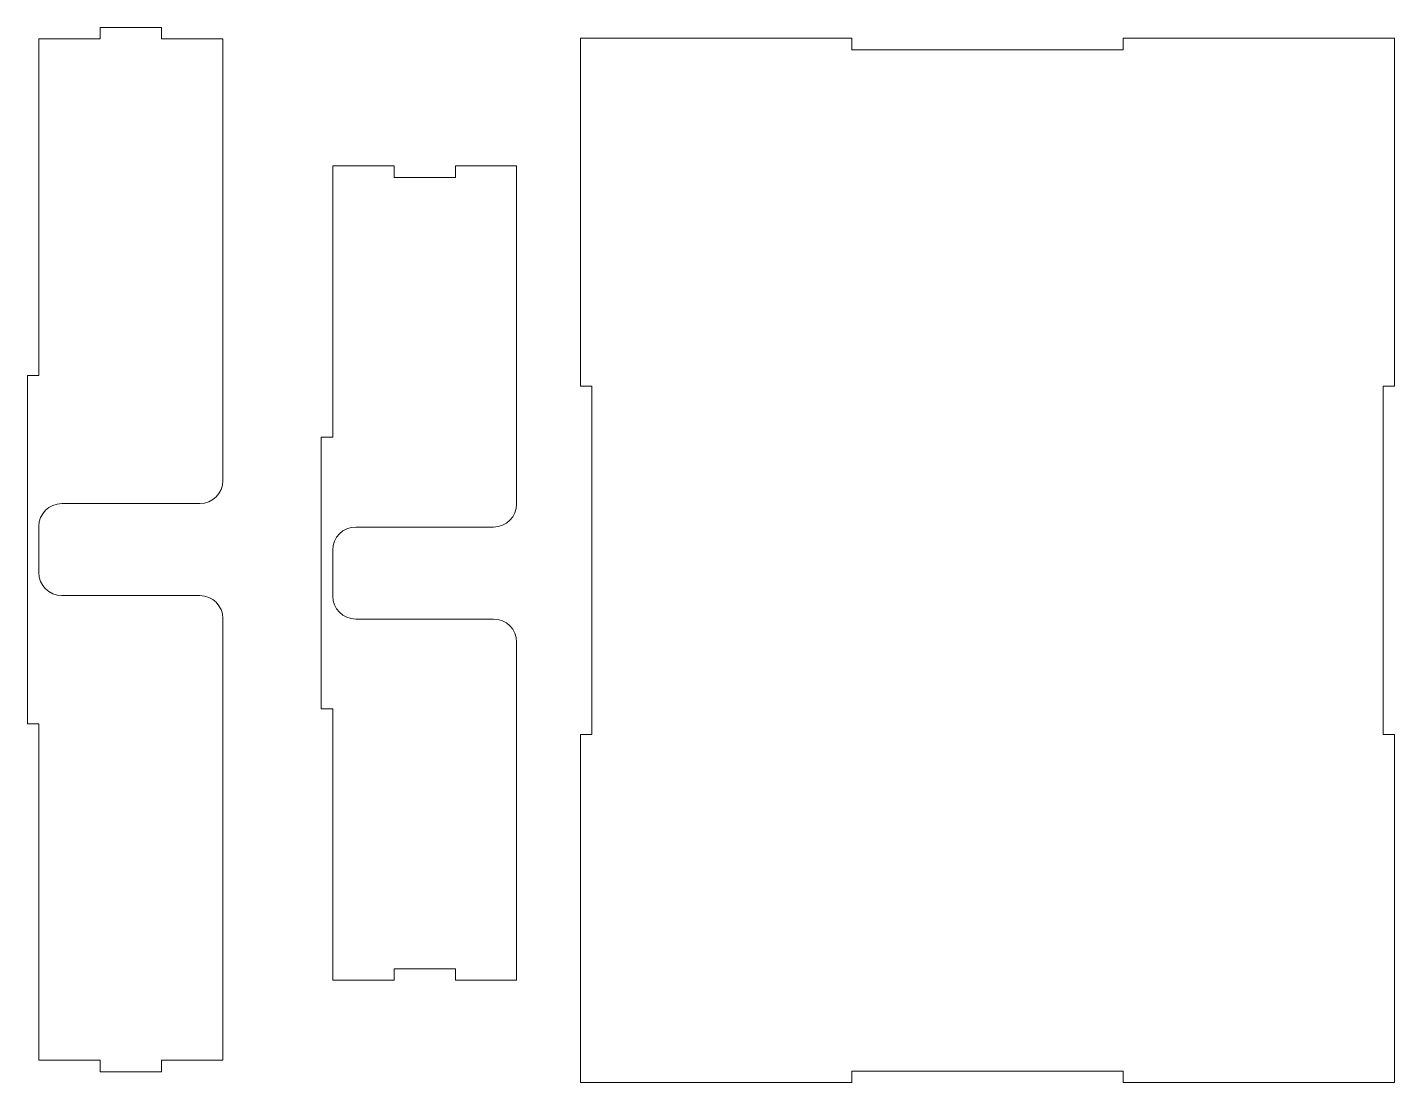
# Model space of a CAD drawing. Header units: inches. Extents: x 0.9 to 15.8, y 6 to 17.5.
import ezdxf

# ---------------------------------------------------------------- set-up
doc = ezdxf.new("R2010")
doc.units = ezdxf.units.IN
doc.header["$MEASUREMENT"] = 0
doc.layers.add('VISIBLE', color=7, linetype='Continuous', lineweight=0)

msp = doc.modelspace()

# ---------------------------------------------------------------- linework, layer by layer
at = {"layer": 'VISIBLE'}
for p, q in [((1.705, 17.476), (2.371, 17.476)), ((1.705, 17.476), (1.705, 17.351)), ((2.371, 17.351), (2.371, 17.476)), ((1.705, 17.351), (1.038, 17.351)), ((1.038, 17.351), (1.038, 13.693)), ((3.038, 17.351), (2.371, 17.351)), ((3.038, 17.351), (3.038, 12.551)), ((6.926, 17.358), (9.876, 17.358)), ((6.926, 13.575), (6.926, 17.358)), ((9.876, 17.233), (9.876, 17.358)), ((12.826, 17.358), (12.826, 17.233)), ((12.826, 17.358), (15.776, 17.358)), ((15.776, 17.358), (15.776, 13.575)), ((12.826, 17.233), (9.876, 17.233)), ((4.232, 15.971), (4.232, 13.021)), ((4.232, 15.971), (4.899, 15.971)), ((4.899, 15.846), (4.899, 15.971)), ((5.566, 15.971), (5.566, 15.846)), ((5.566, 15.971), (6.232, 15.971)), ((6.232, 15.971), (6.232, 12.296)), ((5.566, 15.846), (4.899, 15.846)), ((1.038, 13.693), (0.913, 13.693)), ((0.913, 9.909), (0.913, 13.693)), ((6.926, 13.575), (7.051, 13.575)), ((7.051, 13.575), (7.051, 9.791)), ((15.651, 9.791), (15.651, 13.575)), ((15.651, 13.575), (15.776, 13.575)), ((4.232, 13.021), (4.107, 13.021)), ((4.107, 10.071), (4.107, 13.021)), ((1.288, 12.301), (2.788, 12.301)), ((1.038, 11.551), (1.038, 12.051)), ((4.482, 12.046), (5.982, 12.046)), ((4.232, 11.296), (4.232, 11.796)), ((2.788, 11.301), (1.288, 11.301)), ((3.038, 11.051), (3.038, 6.251)), ((5.982, 11.046), (4.482, 11.046)), ((6.232, 10.796), (6.232, 7.121)), ((4.107, 10.071), (4.232, 10.071)), ((4.232, 10.071), (4.232, 7.121)), ((0.913, 9.909), (1.038, 9.909)), ((1.038, 9.909), (1.038, 6.251)), ((7.051, 9.791), (6.926, 9.791)), ((6.926, 6.008), (6.926, 9.791)), ((15.776, 9.791), (15.651, 9.791)), ((15.776, 9.791), (15.776, 6.008)), ((4.899, 7.121), (4.899, 7.246)), ((4.899, 7.246), (5.566, 7.246)), ((5.566, 7.246), (5.566, 7.121)), ((4.899, 7.121), (4.232, 7.121)), ((6.232, 7.121), (5.566, 7.121)), ((1.038, 6.251), (1.705, 6.251)), ((1.705, 6.251), (1.705, 6.126)), ((2.371, 6.251), (3.038, 6.251)), ((2.371, 6.126), (2.371, 6.251)), ((2.371, 6.126), (1.705, 6.126)), ((9.876, 6.133), (12.826, 6.133)), ((9.876, 6.008), (9.876, 6.133)), ((12.826, 6.133), (12.826, 6.008)), ((9.876, 6.008), (6.926, 6.008)), ((15.776, 6.008), (12.826, 6.008))]:
    msp.add_line(p, q, dxfattribs=at)
for centre, start, end in [((2.788, 12.551), 270, 360), ((1.288, 12.051), 90, 180), ((5.982, 12.296), 270, 0), ((4.482, 11.796), 90, 180), ((1.288, 11.551), 180, 270), ((2.788, 11.051), 0, 90), ((4.482, 11.296), 180, 270), ((5.982, 10.796), 0, 90)]:
    msp.add_arc(centre, 0.25, start, end, dxfattribs=at)

doc.saveas('drawing.dxf')
